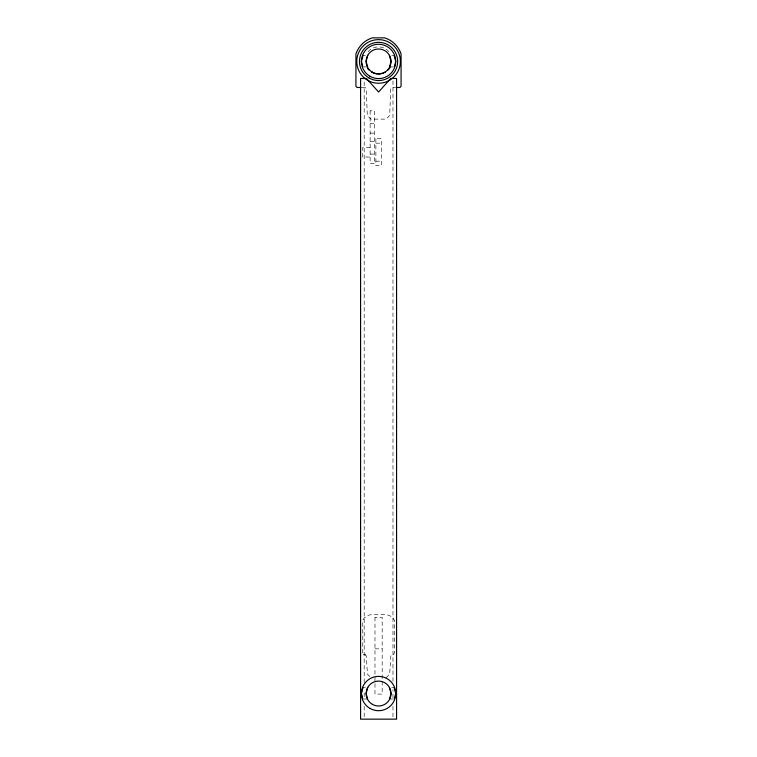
<?xml version="1.0" encoding="UTF-8"?>
<svg xmlns="http://www.w3.org/2000/svg" width="757" height="757" viewBox="0 0 757 757"><rect width="100%" height="100%" fill="white"/><g stroke="black" fill="none" stroke-linecap="round" stroke-linejoin="round"><path stroke-width="0.57" stroke-dasharray="3.79 2.84" d="M364.183 716.784L364.183 704.966M364.183 696.686L364.183 690.781M364.183 682.502L364.183 78.463M392.978 716.784L392.978 706.149M392.978 697.869L392.978 689.599M392.978 681.328L392.978 78.463M386.042 677.846L389.685 674.137L390.83 656.101L391.416 655.023L393.839 654.218L394.369 652.922L394.369 620.172C390.016 611.817 379.229 615.337 371.801 614.637C367.959 614.684 364.619 616.823 362.773 620.172L362.773 652.922L363.303 654.218L365.716 655.023L366.312 656.101L367.448 674.137L371.091 677.846M363.048 55.337L365.404 55.337M391.748 55.337L394.104 55.337M364.07 66.928L367.599 66.928M389.552 66.928L393.082 66.928M362.243 87.49L364.505 87.49A1.807 1.807 0 0 1 366.237 88.796L367.315 115.48L370.949 119.123L386.051 119.123L389.685 115.48L390.763 88.796A1.807 1.807 0 0 1 392.495 87.49L394.757 87.49M370.126 123.552L374.62 123.552M370.126 133.1L374.62 133.1M370.126 141.37L374.62 141.37M375.879 143.187L381.282 143.187M370.126 147.407L362.745 147.407L362.745 157.011L370.126 157.011M370.126 154.097L374.62 154.097M375.879 161.184L381.282 161.184M374.98 648.834L382.171 648.834M363.048 687.451L365.404 687.451M391.748 687.451L394.104 687.451M364.07 699.042L367.599 699.042M389.552 699.042L393.082 699.042M365.716 655.023L363.303 654.218M368.11 51.713A13.541 13.541 0 0 1 388.89 51.713M370.126 110.825L370.126 163.635L374.62 163.635L374.62 110.825L370.126 110.825M374.98 617.343L374.98 694.093L382.171 694.093L382.171 617.343L374.98 617.343M375.879 138.692L375.879 165.688L381.282 165.688L381.282 138.692L375.879 138.692"/><path stroke-width="1.14" d="M363.048 55.337L361.42 61.44L362.887 66.928M367.76 55.337L366.123 61.44L367.599 66.928M389.552 66.928L391.028 61.44L389.391 55.337M394.265 66.928L395.731 61.44L394.104 55.337M363.048 687.451L361.42 693.544L362.887 699.042M367.76 687.451L366.123 693.544L367.599 699.042M389.552 699.042L391.028 693.544L389.391 687.451M394.265 699.042L395.731 693.544L394.104 687.451M361.117 87.49L357.73 87.49A1.807 1.807 0 0 1 355.922 85.683L355.922 53.974C358.544 46.262 364.628 40.216 372.435 37.85L384.565 37.85C392.372 40.216 398.456 46.262 401.078 53.974L401.078 85.683A1.807 1.807 0 0 1 399.27 87.49L395.883 87.49M390.233 67.165A13.541 13.541 0 0 1 388.076 69.975M385.275 72.123A13.541 13.541 0 0 1 371.725 72.123M368.924 69.975A13.541 13.541 0 0 1 367.391 68.139M360.587 78.463L360.578 719.15L396.573 719.15L396.573 78.463L390.726 78.463L378.585 92.013L366.435 78.463L360.587 78.463M372.349 72.218A12.453 12.453 0 0 0 391.028 61.44A12.453 12.453 0 0 0 372.349 50.653A12.453 12.453 0 0 0 372.349 72.218M369.993 76.296A17.156 17.156 0 0 0 395.731 61.44A17.156 17.156 0 0 0 369.993 46.574A17.156 17.156 0 0 0 369.993 76.296M369.028 77.98A19.095 19.095 0 0 0 397.68 61.44A19.095 19.095 0 0 0 369.028 44.9A19.095 19.095 0 0 0 369.028 77.98M367.675 80.327A21.811 21.811 0 0 0 400.387 61.44A21.811 21.811 0 0 0 367.675 42.553A21.811 21.811 0 0 0 367.675 80.327M372.349 704.332A12.453 12.453 0 0 0 391.028 693.544A12.453 12.453 0 0 0 372.349 682.767A12.453 12.453 0 0 0 372.349 704.332M369.993 708.41A17.156 17.156 0 0 0 395.731 693.544A17.156 17.156 0 0 0 369.993 678.688A17.156 17.156 0 0 0 369.993 708.41"/></g></svg>
